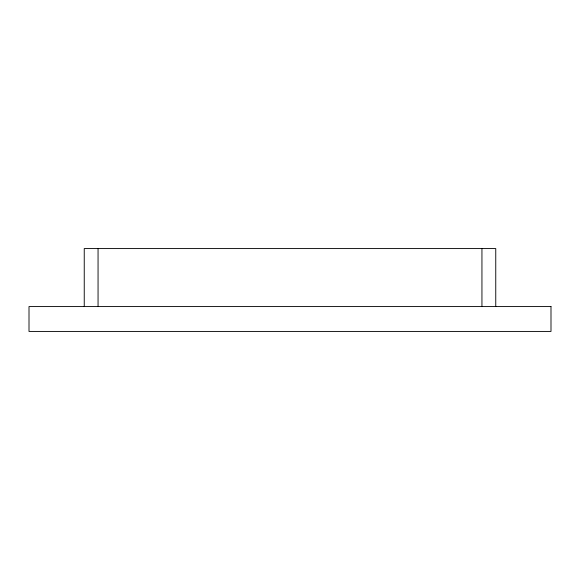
<?xml version="1.0" encoding="UTF-8"?>
<svg xmlns="http://www.w3.org/2000/svg" width="580" height="580" viewBox="0 0 580 580"><rect width="100%" height="100%" fill="white"/><g stroke="black" fill="none" stroke-linecap="round" stroke-linejoin="round"><path stroke-width="0.87" d="M495.755 306.574L495.755 248.573L84.245 248.573L84.245 306.574M481.944 248.573L481.944 306.574M98.056 248.573L98.056 306.574M550.993 306.574L29.007 306.574L29.007 331.426L550.993 331.426L550.993 306.574"/></g></svg>
